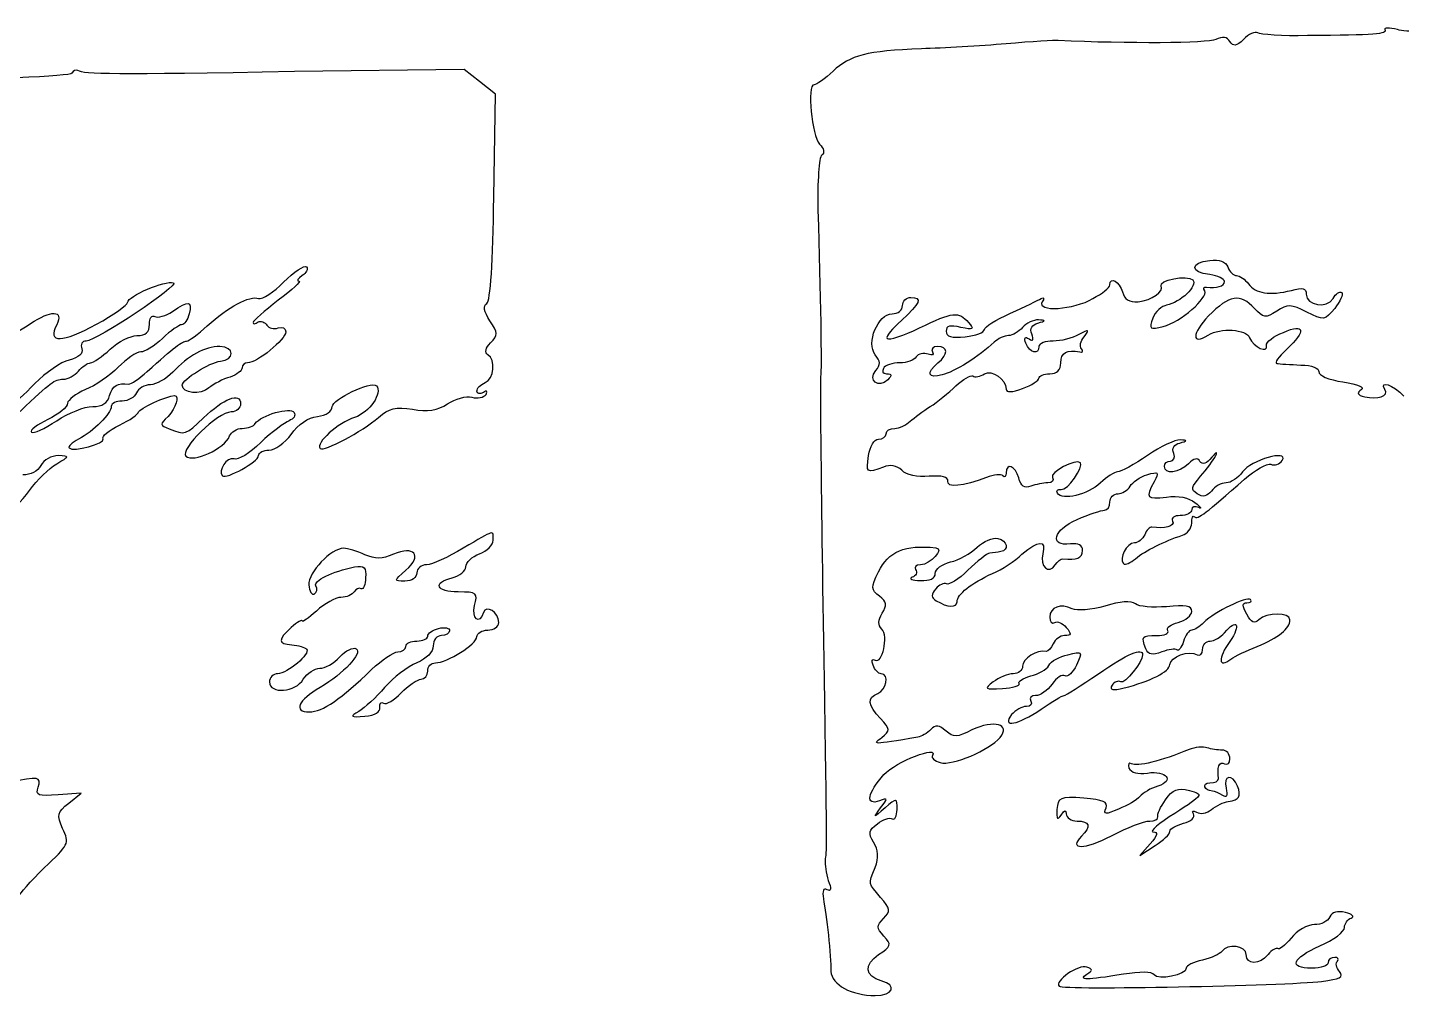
# Model space of a CAD drawing. Extents: x 0 to 69.4, y 0 to 30.3.
# Drawn here: x 16.371 to 20.742, y 7.464 to 10.546 of the extents above; entities that cross this region are included whole.
import ezdxf

# ---------------------------------------------------------------- set-up
doc = ezdxf.new("R2010")
doc.units = 0
doc.header["$MEASUREMENT"] = 0
doc.layers.get('0').update_dxf_attribs({"linetype": 'CONTINUOUS'})

msp = doc.modelspace()

# ---------------------------------------------------------------- linework, layer by layer
at = {"color": 0, "linetype": 'CONTINUOUS'}
for p, q in [((20.6892, 10.5387), (20.6892, 10.5387)), ((17.7607, 10.412), (17.2207, 10.4051)), ((17.8093, 10.3738), (17.7607, 10.412)), ((16.5125, 10.3998), (16.5125, 10.3998)), ((17.8596, 10.3339), (17.8093, 10.3738)), ((17.8544, 10.0058), (17.8596, 10.3339)), ((16.4136, 9.15175), (16.4136, 9.15175)), ((17.7572, 8.88786), (17.7572, 8.88786)), ((19.7986, 8.70389), (19.7986, 8.70389)), ((20.066, 8.24735), (20.066, 8.24735)), ((16.5419, 8.10846), (16.469, 8.10325)), ((16.5021, 8.07721), (16.5419, 8.10846)), ((19.9426, 7.947), (19.9097, 7.91054)), ((19.9097, 7.91054), (19.9583, 7.94179)), ((20.5138, 7.71442), (20.5138, 7.71442))]:
    msp.add_line(p, q, dxfattribs=at)
for points in [[(20.6892, 10.5387), (20.6978, 10.5248), (20.6596, 10.5214), (20.4426, 10.5196)], [(20.729, 10.5387), (20.7031, 10.5457), (20.6857, 10.5457), (20.6892, 10.5387)], [(20.9078, 10.5335), (20.8367, 10.5283), (20.7568, 10.5318), (20.729, 10.5387)], [(19.4844, 10.4936), (19.4028, 10.4867), (19.2831, 10.4797), (19.2153, 10.478)], [(19.6493, 10.504), (19.6407, 10.5058), (19.566, 10.5005), (19.4844, 10.4936)], [(20.151, 10.5075), (20.125, 10.4953), (19.8732, 10.4936), (19.6493, 10.504)], [(20.1961, 10.5005), (20.1875, 10.5162), (20.1736, 10.5179), (20.151, 10.5075)], [(20.2396, 10.5075), (20.2169, 10.4849), (20.2065, 10.4849), (20.1961, 10.5005)], [(20.2846, 10.5283), (20.276, 10.5335), (20.2551, 10.5248), (20.2396, 10.5075)], [(20.4426, 10.5196), (20.3644, 10.5179), (20.2915, 10.5231), (20.2846, 10.5283)], [(19.2153, 10.478), (19.04, 10.471), (18.9879, 10.4571), (18.934, 10.4068)], [(16.5315, 10.4085), (16.5246, 10.412), (16.516, 10.4085), (16.5125, 10.3998)], [(17.2207, 10.4051), (16.6392, 10.3946), (16.5507, 10.3964), (16.5315, 10.4085)], [(18.934, 10.4068), (18.9081, 10.3825), (18.8803, 10.3634), (18.8733, 10.3634)], [(16.5125, 10.3998), (16.509, 10.3912), (16.2469, 10.379), (15.9171, 10.3721)], [(18.8733, 10.3634), (18.8507, 10.3634), (18.8664, 10.2002), (18.8907, 10.1742)], [(18.8907, 10.1742), (18.9046, 10.1603), (18.9081, 10.1464), (18.8976, 10.1395)], [(18.8976, 10.1395), (18.8889, 10.1343), (18.8838, 10.0544), (18.8854, 9.96414)], [(17.8318, 9.66732), (17.844, 9.67426), (17.8526, 9.79921), (17.8544, 10.0058)], [(18.8854, 9.96414), (18.8942, 9.69857), (18.8976, 9.45378), (18.8942, 9.43468)], [(20.1319, 9.75928), (20.0694, 9.76622), (20.0694, 9.79747), (20.1319, 9.80442)], [(20.1319, 9.80442), (20.1632, 9.80789), (20.1822, 9.80094), (20.1892, 9.78358)], [(17.186, 9.73497), (17.219, 9.76796), (17.2519, 9.79053), (17.2589, 9.78358)], [(17.245, 9.75581), (17.2311, 9.74539), (17.226, 9.73844), (17.2346, 9.73844)], [(17.2589, 9.78358), (17.2642, 9.77664), (17.2589, 9.76449), (17.245, 9.75581)], [(19.8142, 9.72629), (19.8142, 9.75407), (19.8454, 9.73671), (19.8542, 9.70378)], [(19.9774, 9.72282), (19.9669, 9.74192), (20.0607, 9.75928), (20.0781, 9.74192)], [(20.1788, 9.73671), (20.1788, 9.74539), (20.1579, 9.75581), (20.1319, 9.75928)], [(20.1892, 9.78358), (20.1944, 9.76796), (20.2083, 9.75581), (20.2169, 9.75581)], [(20.2169, 9.75581), (20.2274, 9.75581), (20.2447, 9.74365), (20.2551, 9.72976)], [(16.8354, 9.73324), (16.8579, 9.72629), (16.5906, 9.54753), (16.5576, 9.54753)], [(16.6896, 9.67079), (16.6896, 9.68989), (16.8093, 9.74192), (16.8354, 9.73324)], [(17.1061, 9.68294), (17.1183, 9.67947), (17.1547, 9.70378), (17.186, 9.73497)], [(17.2346, 9.73844), (17.2433, 9.73844), (17.2138, 9.71067), (17.1686, 9.67774)], [(19.7604, 9.68294), (19.7899, 9.69857), (19.8142, 9.71761), (19.8142, 9.72629)], [(19.8542, 9.70378), (19.8611, 9.67947), (19.875, 9.67079), (19.9044, 9.67253)], [(19.9044, 9.67253), (19.9479, 9.67774), (19.9878, 9.70546), (19.9774, 9.72282)], [(19.9843, 9.5944), (20.0382, 9.60656), (20.1285, 9.68642), (20.1163, 9.70719)], [(20.0781, 9.74192), (20.0954, 9.72456), (20.0382, 9.66906), (19.9947, 9.66211)], [(20.1163, 9.70719), (20.1111, 9.71588), (20.1128, 9.72108), (20.1215, 9.71935)], [(20.1215, 9.71935), (20.1528, 9.71414), (20.1788, 9.72282), (20.1788, 9.73671)], [(20.2551, 9.72976), (20.2776, 9.69857), (20.3228, 9.69163), (20.3922, 9.70893)], [(20.3922, 9.70893), (20.4269, 9.71935), (20.4392, 9.71588), (20.4392, 9.69683)], [(20.5242, 9.68294), (20.5329, 9.69857), (20.545, 9.70719), (20.5519, 9.70204)], [(16.5906, 9.60135), (16.6444, 9.63086), (16.6896, 9.66211), (16.6896, 9.67079)], [(16.8319, 9.64128), (16.884, 9.67774), (16.8961, 9.676), (16.8857, 9.63433)], [(16.9429, 9.59614), (17.0089, 9.65517), (17.0783, 9.69336), (17.1061, 9.68294)], [(17.1686, 9.67774), (17.1253, 9.64301), (17.0888, 9.61176), (17.0888, 9.60656)], [(17.8422, 9.61176), (17.8232, 9.64128), (17.8197, 9.66038), (17.8318, 9.66732)], [(19.1215, 9.63433), (19.1407, 9.63433), (19.1546, 9.64649), (19.1546, 9.66038)], [(19.1806, 9.68642), (19.2188, 9.68642), (19.2118, 9.66906), (19.1511, 9.6135)], [(19.1546, 9.66038), (19.1546, 9.67426), (19.1667, 9.68642), (19.1806, 9.68642)], [(19.4983, 9.63607), (19.5435, 9.6569), (19.5868, 9.67774), (19.5956, 9.68294)], [(19.599, 9.67253), (19.5799, 9.63954), (19.6997, 9.64649), (19.7604, 9.68294)], [(19.5956, 9.68294), (19.6042, 9.68815), (19.606, 9.68294), (19.599, 9.67253)], [(19.9947, 9.66211), (19.9792, 9.65864), (19.9583, 9.64128), (19.9514, 9.62044)], [(20.2742, 9.65169), (20.2292, 9.70031), (20.1944, 9.6951), (20.1285, 9.62739)], [(20.4408, 9.63954), (20.3906, 9.66558), (20.3801, 9.66558), (20.3454, 9.64301)], [(20.4392, 9.69683), (20.4392, 9.66038), (20.5051, 9.64996), (20.5242, 9.68294)], [(20.5519, 9.70204), (20.5572, 9.69683), (20.5468, 9.67253), (20.5294, 9.65169)], [(16.3806, 9.60308), (16.4449, 9.64649), (16.4882, 9.64649), (16.4639, 9.59961)], [(16.759, 9.60135), (16.759, 9.62044), (16.766, 9.63086), (16.7764, 9.62565)], [(16.7764, 9.62565), (16.785, 9.62044), (16.8111, 9.62739), (16.8319, 9.64128)], [(16.8857, 9.63433), (16.8806, 9.61524), (16.8701, 9.59961), (16.8614, 9.59961)], [(19.0678, 9.50413), (19.0382, 9.54058), (19.0764, 9.63433), (19.1215, 9.63433)], [(19.2083, 9.58919), (19.316, 9.64128), (19.3333, 9.64301), (19.3646, 9.60656)], [(19.415, 9.58399), (19.415, 9.59267), (19.4514, 9.61524), (19.4983, 9.63607)], [(19.9514, 9.62044), (19.9375, 9.58572), (19.941, 9.58225), (19.9843, 9.5944)], [(20.1285, 9.62739), (20.0746, 9.57183), (20.0729, 9.5319), (20.1267, 9.56663)], [(20.3454, 9.64301), (20.3089, 9.61871), (20.3038, 9.62044), (20.2742, 9.65169)], [(20.5294, 9.65169), (20.4982, 9.6135), (20.4947, 9.61176), (20.4408, 9.63954)], [(16.3025, 9.55968), (16.3199, 9.56489), (16.3546, 9.58572), (16.3806, 9.60308)], [(16.4639, 9.59961), (16.4326, 9.54058), (16.4813, 9.54058), (16.5906, 9.60135)], [(16.719, 9.56489), (16.7486, 9.56489), (16.759, 9.57531), (16.759, 9.60135)], [(16.8614, 9.59961), (16.8544, 9.59961), (16.8267, 9.58051), (16.8007, 9.55621)], [(16.8771, 9.54753), (16.884, 9.54753), (16.9135, 9.56836), (16.9429, 9.59614)], [(17.1929, 9.57704), (17.1929, 9.55274), (17.101, 9.47808), (17.0714, 9.47808)], [(17.0888, 9.60656), (17.0888, 9.60135), (17.0957, 9.60135), (17.1044, 9.60829)], [(17.1044, 9.60829), (17.1131, 9.6135), (17.1269, 9.60829), (17.1322, 9.59788)], [(17.1322, 9.59788), (17.1392, 9.58919), (17.1547, 9.58399), (17.1686, 9.58919)], [(17.1686, 9.58919), (17.1825, 9.5944), (17.1929, 9.58919), (17.1929, 9.57704)], [(17.844, 9.54232), (17.8683, 9.56663), (17.8683, 9.57357), (17.8422, 9.61176)], [(19.1511, 9.6135), (19.1215, 9.58746), (19.1007, 9.56142), (19.106, 9.55621)], [(19.106, 9.55621), (19.1111, 9.54926), (19.1581, 9.56489), (19.2083, 9.58919)], [(19.3403, 9.59093), (19.3056, 9.59961), (19.2935, 9.59614), (19.2935, 9.57878)], [(19.2935, 9.57878), (19.2935, 9.56142), (19.3108, 9.55621), (19.3542, 9.56142)], [(19.3646, 9.60656), (19.3838, 9.58399), (19.3803, 9.58225), (19.3403, 9.59093)], [(19.3542, 9.56142), (19.3872, 9.56489), (19.415, 9.57531), (19.415, 9.58399)], [(19.5365, 9.59093), (19.5243, 9.57704), (19.5053, 9.56489), (19.4914, 9.56489)], [(19.5868, 9.61524), (19.5713, 9.61524), (19.5486, 9.60482), (19.5365, 9.59093)], [(19.566, 9.5701), (19.559, 9.58746), (19.566, 9.59961), (19.5851, 9.60482)], [(19.5851, 9.60482), (19.6111, 9.61176), (19.6111, 9.6135), (19.5868, 9.61524)], [(19.7326, 9.56142), (19.75, 9.58399), (19.7483, 9.58572), (19.7153, 9.56836)], [(20.1267, 9.56663), (20.1667, 9.59093), (20.2482, 9.58572), (20.2586, 9.55794)], [(20.3124, 9.53364), (20.3107, 9.54406), (20.335, 9.56315), (20.3663, 9.57531)], [(20.3663, 9.57531), (20.4357, 9.60482), (20.4392, 9.58051), (20.3767, 9.52149)], [(16.5576, 9.54753), (16.5454, 9.54753), (16.5385, 9.53711), (16.5438, 9.52322)], [(16.634, 9.52149), (16.66, 9.54579), (16.6982, 9.56489), (16.719, 9.56489)], [(16.8007, 9.55621), (16.7746, 9.5319), (16.7433, 9.51281), (16.7313, 9.51281)], [(16.7521, 9.45031), (16.8389, 9.52843), (16.8632, 9.54753), (16.8771, 9.54753)], [(16.9829, 9.53017), (16.936, 9.53017), (16.8806, 9.50065), (16.8336, 9.44857)], [(16.9846, 9.48329), (17.0315, 9.48676), (17.0297, 9.53017), (16.9829, 9.53017)], [(17.8353, 9.50413), (17.8249, 9.51107), (17.8283, 9.52496), (17.844, 9.54232)], [(19.2657, 9.53017), (19.2518, 9.53017), (19.2449, 9.52322), (19.25, 9.51281)], [(19.2674, 9.47808), (19.3004, 9.50586), (19.3004, 9.53017), (19.2657, 9.53017)], [(19.4463, 9.54406), (19.3993, 9.49892), (19.3178, 9.44857), (19.2813, 9.43989)], [(19.4914, 9.56489), (19.4792, 9.56489), (19.4583, 9.55447), (19.4463, 9.54406)], [(19.5469, 9.54058), (19.54, 9.55794), (19.5435, 9.56315), (19.5574, 9.55447)], [(19.5886, 9.53017), (19.5886, 9.50239), (19.559, 9.50933), (19.5469, 9.54058)], [(19.5574, 9.55447), (19.5694, 9.54579), (19.5729, 9.551), (19.566, 9.5701)], [(19.6338, 9.54753), (19.6094, 9.54753), (19.5886, 9.54058), (19.5886, 9.53017)], [(19.7153, 9.56836), (19.6944, 9.55621), (19.6581, 9.54753), (19.6338, 9.54753)], [(19.724, 9.52322), (19.7171, 9.53017), (19.7206, 9.54753), (19.7326, 9.56142)], [(20.2586, 9.55794), (20.2707, 9.52843), (20.3193, 9.50586), (20.3124, 9.53364)], [(16.5038, 9.48676), (16.4778, 9.48156), (16.4292, 9.44683), (16.3944, 9.41211)], [(16.5438, 9.52322), (16.5489, 9.5076), (16.535, 9.49544), (16.5038, 9.48676)], [(16.5715, 9.47808), (16.5801, 9.47808), (16.6079, 9.49718), (16.634, 9.52149)], [(16.7313, 9.51281), (16.7174, 9.51281), (16.6861, 9.49024), (16.66, 9.46419)], [(17.8267, 9.41558), (17.8561, 9.426), (17.8614, 9.4885), (17.8353, 9.50413)], [(19.0694, 9.45378), (19.0851, 9.47288), (19.0851, 9.48329), (19.0678, 9.50413)], [(19.1979, 9.49718), (19.1928, 9.48676), (19.1685, 9.47808), (19.1458, 9.47808)], [(19.2361, 9.50586), (19.2222, 9.51107), (19.2049, 9.5076), (19.1979, 9.49718)], [(19.25, 9.51281), (19.2553, 9.50413), (19.25, 9.50065), (19.2361, 9.50586)], [(19.6581, 9.47808), (19.6581, 9.51107), (19.6771, 9.52149), (19.7188, 9.51281)], [(19.7188, 9.51281), (19.7275, 9.51107), (19.731, 9.51628), (19.724, 9.52322)], [(20.3767, 9.52149), (20.3506, 9.49718), (20.3367, 9.47635), (20.3454, 9.47635)], [(16.4847, 9.426), (16.5003, 9.426), (16.5211, 9.43815), (16.5333, 9.45204)], [(16.5333, 9.45204), (16.5454, 9.46593), (16.5628, 9.47808), (16.5715, 9.47808)], [(16.66, 9.46419), (16.6322, 9.43642), (16.5854, 9.40517), (16.5558, 9.39301)], [(16.6931, 9.41038), (16.7, 9.41038), (16.726, 9.42774), (16.7521, 9.45031)], [(16.8336, 9.44857), (16.8128, 9.42774), (16.7799, 9.40864), (16.7625, 9.40864)], [(16.8632, 9.4069), (16.8649, 9.426), (16.9499, 9.47982), (16.9846, 9.48329)], [(17.054, 9.46246), (17.054, 9.45378), (17.0367, 9.43989), (17.0158, 9.43294)], [(17.0714, 9.47808), (17.0628, 9.47808), (17.054, 9.47114), (17.054, 9.46246)], [(19.1076, 9.42426), (19.0782, 9.39475), (19.0435, 9.42253), (19.0694, 9.45378)], [(19.0938, 9.46072), (19.0886, 9.45204), (19.0921, 9.44336), (19.1042, 9.44336)], [(19.1458, 9.47808), (19.1233, 9.47808), (19.099, 9.47114), (19.0938, 9.46072)], [(19.1042, 9.44336), (19.1215, 9.44336), (19.1215, 9.43815), (19.1076, 9.42426)], [(19.2813, 9.43989), (19.2361, 9.42774), (19.2292, 9.44683), (19.2674, 9.47808)], [(19.3785, 9.43642), (19.3854, 9.43121), (19.4011, 9.43468), (19.415, 9.44336)], [(19.415, 9.44336), (19.4393, 9.45725), (19.4844, 9.426), (19.4844, 9.39475)], [(19.5886, 9.42947), (19.5886, 9.43642), (19.6042, 9.44336), (19.6233, 9.44336)], [(19.6233, 9.44336), (19.6458, 9.44336), (19.6581, 9.45551), (19.6581, 9.47808)], [(20.3454, 9.47635), (20.354, 9.47461), (20.3888, 9.47288), (20.4218, 9.47114)], [(20.4218, 9.47114), (20.4565, 9.47114), (20.4808, 9.46072), (20.479, 9.45031)], [(20.479, 9.45031), (20.4774, 9.43815), (20.5103, 9.42426), (20.5554, 9.41732)], [(16.3944, 9.41211), (16.3615, 9.37739), (16.3285, 9.34788), (16.3215, 9.34614)], [(16.3476, 9.32357), (16.4465, 9.41732), (16.4569, 9.426), (16.4847, 9.426)], [(16.6322, 9.37392), (16.641, 9.40517), (16.6583, 9.41558), (16.6931, 9.41038)], [(16.7625, 9.40864), (16.7433, 9.40864), (16.7243, 9.39649), (16.7174, 9.3826)], [(16.9482, 9.39822), (16.9222, 9.37565), (16.8632, 9.38086), (16.8632, 9.4069)], [(17.0158, 9.43294), (16.9933, 9.42774), (16.9638, 9.41038), (16.9482, 9.39822)], [(17.3406, 9.33919), (17.3406, 9.36176), (17.4638, 9.42079), (17.4811, 9.40517)], [(17.4811, 9.40517), (17.5019, 9.3826), (17.4586, 9.3201), (17.4117, 9.30447)], [(17.8006, 9.38781), (17.8006, 9.39822), (17.8128, 9.40864), (17.8267, 9.41558)], [(18.8942, 9.43468), (18.8924, 9.41558), (18.8942, 9.12224), (18.9063, 8.40181)], [(19.2431, 9.33919), (19.2639, 9.35308), (19.3021, 9.3826), (19.3247, 9.40517)], [(19.3247, 9.40517), (19.3472, 9.426), (19.3715, 9.43989), (19.3785, 9.43642)], [(19.5365, 9.39649), (19.566, 9.4069), (19.5886, 9.42253), (19.5886, 9.42947)], [(20.5554, 9.41732), (20.604, 9.41038), (20.6267, 9.39996), (20.6144, 9.39301)], [(20.6892, 9.39301), (20.67, 9.42426), (20.7151, 9.40864), (20.7499, 9.37218)], [(16.5558, 9.39301), (16.5246, 9.37913), (16.4986, 9.36003), (16.4986, 9.34961)], [(16.5785, 9.33919), (16.6079, 9.33919), (16.6271, 9.34961), (16.6322, 9.37392)], [(16.6722, 9.35656), (16.6531, 9.35656), (16.6375, 9.34961), (16.6375, 9.33919)], [(16.7174, 9.3826), (16.7121, 9.36871), (16.6913, 9.35656), (16.6722, 9.35656)], [(16.7243, 9.32183), (16.7243, 9.33225), (16.8146, 9.37392), (16.8389, 9.37392)], [(16.8389, 9.37392), (16.8563, 9.37392), (16.8424, 9.33399), (16.8181, 9.30794)], [(16.9308, 9.30274), (16.995, 9.36524), (17.0489, 9.38607), (17.0489, 9.34788)], [(17.7068, 9.34788), (17.7311, 9.3635), (17.7676, 9.37392), (17.785, 9.36871)], [(17.785, 9.36871), (17.8024, 9.3635), (17.8232, 9.36871), (17.8301, 9.37739)], [(17.8214, 9.38433), (17.8093, 9.37739), (17.8006, 9.37913), (17.8006, 9.38781)], [(17.8301, 9.37739), (17.8353, 9.38954), (17.8318, 9.39128), (17.8214, 9.38433)], [(19.4844, 9.39475), (19.4844, 9.3826), (19.5035, 9.38433), (19.5365, 9.39649)], [(20.6144, 9.39301), (20.5989, 9.3826), (20.6006, 9.37565), (20.6249, 9.37044)], [(20.6249, 9.37044), (20.6649, 9.36003), (20.7031, 9.37218), (20.6892, 9.39301)], [(16.4986, 9.34961), (16.4986, 9.33746), (16.4708, 9.31489), (16.4361, 9.29753)], [(16.4639, 9.29406), (16.5021, 9.31836), (16.5524, 9.33919), (16.5785, 9.33919)], [(16.6375, 9.33919), (16.6375, 9.31663), (16.5819, 9.26107), (16.5333, 9.23503)], [(16.6635, 9.28017), (16.6965, 9.29579), (16.7243, 9.31489), (16.7243, 9.32183)], [(17.0193, 9.32183), (16.976, 9.32183), (16.8544, 9.2021), (16.8753, 9.18126)], [(17.0489, 9.34788), (17.0489, 9.33399), (17.035, 9.32183), (17.0193, 9.32183)], [(17.0957, 9.28538), (17.1131, 9.31142), (17.2086, 9.33919), (17.219, 9.3201)], [(17.219, 9.3201), (17.226, 9.31142), (17.2172, 9.29926), (17.2033, 9.29406)], [(17.2936, 9.30794), (17.3214, 9.31142), (17.3406, 9.32357), (17.3406, 9.33919)], [(17.4881, 9.30447), (17.5211, 9.33399), (17.5436, 9.33919), (17.5957, 9.33051)], [(17.5957, 9.33051), (17.6443, 9.32183), (17.6756, 9.32704), (17.7068, 9.34788)], [(19.1789, 9.29232), (19.1928, 9.30274), (19.2206, 9.32531), (19.2431, 9.33919)], [(16.4361, 9.29753), (16.4014, 9.2819), (16.3771, 9.26281), (16.384, 9.2576)], [(16.384, 9.2576), (16.3893, 9.25239), (16.4257, 9.26801), (16.4639, 9.29406)], [(16.6114, 9.23676), (16.6063, 9.24371), (16.6288, 9.26281), (16.6635, 9.28017)], [(16.8181, 9.30794), (16.7919, 9.2819), (16.7919, 9.28017), (16.8215, 9.26801)], [(16.8215, 9.26801), (16.8718, 9.24718), (16.8753, 9.24892), (16.9308, 9.30274)], [(17.0142, 9.24544), (17.0193, 9.2576), (17.0367, 9.26975), (17.054, 9.26975)], [(17.054, 9.26975), (17.0732, 9.26975), (17.0906, 9.27669), (17.0957, 9.28538)], [(17.2033, 9.29406), (17.1894, 9.28885), (17.1478, 9.2576), (17.1131, 9.22467)], [(17.2103, 9.25065), (17.2311, 9.2819), (17.2642, 9.30447), (17.2936, 9.30794)], [(17.4117, 9.30447), (17.3579, 9.28711), (17.2867, 9.22293), (17.3024, 9.20557)], [(17.3024, 9.20557), (17.3144, 9.19515), (17.436, 9.25933), (17.4881, 9.30447)], [(19.1025, 9.25239), (19.1025, 9.26281), (19.1146, 9.26975), (19.1303, 9.26975)], [(19.1303, 9.26975), (19.1442, 9.26975), (19.1667, 9.28017), (19.1789, 9.29232)], [(16.5333, 9.23503), (16.5125, 9.22467), (16.4986, 9.21078), (16.5038, 9.20731)], [(16.5038, 9.20731), (16.516, 9.19342), (16.6201, 9.22119), (16.6114, 9.23676)], [(16.8753, 9.18126), (16.8979, 9.15869), (16.9985, 9.20557), (17.0142, 9.24544)], [(17.1131, 9.22467), (17.0783, 9.18994), (17.0401, 9.16738), (17.0281, 9.17258)], [(17.1392, 9.20036), (17.1582, 9.20036), (17.1894, 9.22293), (17.2103, 9.25065)], [(19.0469, 9.183), (19.0504, 9.21251), (19.0643, 9.23503), (19.0782, 9.23503)], [(19.0782, 9.23503), (19.0921, 9.23503), (19.1025, 9.24371), (19.1025, 9.25239)], [(20.0382, 9.23329), (20.0225, 9.23329), (19.9757, 9.21251), (19.934, 9.183)], [(20.0174, 9.18994), (20.0104, 9.20557), (20.019, 9.21946), (20.0364, 9.22293)], [(20.0364, 9.22293), (20.0607, 9.22988), (20.0625, 9.23156), (20.0382, 9.23329)], [(16.469, 9.183), (16.4483, 9.183), (16.4222, 9.16911), (16.4136, 9.15175)], [(16.4639, 9.15696), (16.5056, 9.18126), (16.5056, 9.18126), (16.469, 9.183)], [(17.0281, 9.17258), (17.0054, 9.17953), (16.976, 9.13439), (16.9915, 9.11876)], [(16.9915, 9.11876), (17.0038, 9.10661), (17.1061, 9.1639), (17.1061, 9.183)], [(17.1061, 9.183), (17.1061, 9.19342), (17.1218, 9.20036), (17.1392, 9.20036)], [(19.0938, 9.14654), (19.04, 9.12571), (19.0382, 9.12744), (19.0469, 9.183)], [(19.934, 9.183), (19.8924, 9.15522), (19.8489, 9.13092), (19.8385, 9.13092)], [(20.0069, 9.16564), (20.0174, 9.16564), (20.0225, 9.17606), (20.0174, 9.18994)], [(20.1024, 9.11703), (20.1232, 9.1396), (20.144, 9.16911), (20.151, 9.183)], [(20.151, 9.183), (20.1579, 9.19689), (20.1528, 9.19515), (20.1389, 9.17779)], [(20.3628, 9.16738), (20.3853, 9.20383), (20.2621, 9.16911), (20.2361, 9.13092)], [(16.4136, 9.15175), (16.4032, 9.13265), (16.3806, 9.1205), (16.3563, 9.12224)], [(16.3771, 9.07189), (16.4014, 9.10488), (16.4396, 9.14307), (16.4639, 9.15696)], [(19.1528, 9.13613), (19.1372, 9.15175), (19.1146, 9.15522), (19.0938, 9.14654)], [(19.2396, 9.11703), (19.2014, 9.11356), (19.1667, 9.1205), (19.1528, 9.13613)], [(19.5243, 9.11182), (19.5139, 9.15001), (19.4844, 9.16217), (19.4844, 9.12744)], [(19.7206, 9.16043), (19.7067, 9.17432), (19.6215, 9.12918), (19.6319, 9.11356)], [(19.6597, 9.07536), (19.6789, 9.07015), (19.7326, 9.14828), (19.7206, 9.16043)], [(19.9878, 9.14828), (19.9878, 9.15869), (19.9965, 9.16564), (20.0069, 9.16564)], [(20.0642, 9.15696), (20.0347, 9.12744), (19.9878, 9.12224), (19.9878, 9.14828)], [(20.1007, 9.1639), (20.0938, 9.17779), (20.0815, 9.17432), (20.0642, 9.15696)], [(20.1389, 9.17779), (20.1215, 9.15696), (20.1093, 9.15349), (20.1007, 9.1639)], [(20.2429, 9.10835), (20.276, 9.13786), (20.3142, 9.15869), (20.3263, 9.15522)], [(20.3263, 9.15522), (20.3385, 9.15001), (20.354, 9.15522), (20.3628, 9.16738)], [(19.2986, 9.1014), (19.3004, 9.11529), (19.2813, 9.1205), (19.2396, 9.11703)], [(19.4219, 9.11356), (19.3472, 9.08404), (19.2935, 9.08057), (19.2986, 9.1014)], [(19.474, 9.11876), (19.4688, 9.12397), (19.4444, 9.12224), (19.4219, 9.11356)], [(19.4844, 9.12744), (19.4844, 9.11703), (19.4792, 9.11182), (19.474, 9.11876)], [(19.5625, 9.08578), (19.5435, 9.0771), (19.5313, 9.08578), (19.5243, 9.11182)], [(19.6164, 9.09619), (19.6025, 9.09619), (19.5782, 9.09099), (19.5625, 9.08578)], [(19.6319, 9.11356), (19.6372, 9.10488), (19.6319, 9.09619), (19.6164, 9.09619)], [(19.7847, 9.09619), (19.7431, 9.058), (19.6632, 9.0389), (19.6476, 9.06321)], [(19.8385, 9.13092), (19.8299, 9.13092), (19.8038, 9.11529), (19.7847, 9.09619)], [(19.8785, 9.08578), (19.8854, 9.09793), (19.9114, 9.11529), (19.9322, 9.12224)], [(19.9549, 9.09967), (19.9271, 9.04758), (19.9306, 9.04411), (19.9947, 9.05106)], [(19.9322, 9.12224), (19.9688, 9.13265), (19.9722, 9.13092), (19.9549, 9.09967)], [(20.0919, 9.06147), (20.0711, 9.07536), (20.0729, 9.08231), (20.1024, 9.11703)], [(20.0833, 8.98856), (20.0938, 8.97814), (20.1197, 8.99897), (20.2429, 9.10835)], [(20.184, 9.09619), (20.1683, 9.09619), (20.1475, 9.08404), (20.1371, 9.07015)], [(20.2361, 9.13092), (20.2222, 9.11182), (20.1996, 9.09619), (20.184, 9.09619)], [(16.299, 8.99897), (16.3181, 9.00418), (16.3528, 9.03717), (16.3771, 9.07189)], [(19.6476, 9.06321), (19.6424, 9.07189), (19.6476, 9.0771), (19.6597, 9.07536)], [(19.8142, 9.03543), (19.8142, 9.04932), (19.8264, 9.06147), (19.8403, 9.06147)], [(19.8403, 9.06147), (19.8524, 9.06147), (19.8715, 9.07189), (19.8785, 9.08578)], [(19.9947, 9.05106), (20.0313, 9.05626), (20.066, 9.04932), (20.085, 9.03369)], [(20.1371, 9.07015), (20.125, 9.05279), (20.1093, 9.04932), (20.0919, 9.06147)], [(19.7101, 8.97988), (19.7483, 8.9955), (19.7882, 9.00939), (19.7968, 9.00939)], [(19.7968, 9.00939), (19.8072, 9.00939), (19.8142, 9.02154), (19.8142, 9.03543)], [(20.0746, 9.01113), (20.0746, 9.00071), (20.059, 8.99203), (20.0382, 8.99203)], [(20.0972, 9.01807), (20.085, 9.02328), (20.0746, 9.01981), (20.0746, 9.01113)], [(20.085, 9.03369), (20.1042, 9.01807), (20.1076, 9.01113), (20.0972, 9.01807)], [(19.6893, 8.90175), (19.6199, 8.89307), (19.6338, 8.94689), (19.7101, 8.97988)], [(20.0139, 8.97467), (20.0225, 8.95904), (19.9878, 8.94863), (19.9479, 8.95557)], [(20.0382, 8.99203), (20.019, 8.99203), (20.0086, 8.98508), (20.0139, 8.97467)], [(20.0451, 8.92953), (20.0607, 8.93474), (20.0746, 8.9521), (20.0746, 8.96772)], [(20.0746, 8.96772), (20.0746, 8.98508), (20.0781, 8.99376), (20.0833, 8.98856)], [(17.8526, 8.9139), (17.8526, 8.94689), (17.8596, 8.94863), (17.7572, 8.88786)], [(19.3924, 8.89133), (19.4115, 8.91043), (19.4428, 8.92258), (19.4583, 8.91911)], [(19.4583, 8.91911), (19.4879, 8.9139), (19.4949, 8.88092), (19.4671, 8.87744)], [(19.9253, 8.93126), (19.9183, 8.91738), (19.9044, 8.90522), (19.8924, 8.90522)], [(19.8958, 8.85488), (19.9271, 8.88092), (19.9878, 8.91043), (20.0451, 8.92953)], [(19.9479, 8.95557), (19.941, 8.95731), (19.9306, 8.94515), (19.9253, 8.93126)], [(17.3769, 8.88786), (17.3371, 8.88786), (17.2642, 8.81147), (17.2658, 8.77154)], [(17.4447, 8.86703), (17.4204, 8.87918), (17.3892, 8.88786), (17.3769, 8.88786)], [(17.5749, 8.81842), (17.6288, 8.86529), (17.601, 8.89828), (17.535, 8.86876)], [(17.7572, 8.88786), (17.7103, 8.86008), (17.6565, 8.83578), (17.6408, 8.83578)], [(17.8093, 8.8705), (17.8336, 8.87918), (17.8526, 8.89828), (17.8526, 8.9139)], [(19.0782, 8.81321), (19.1094, 8.87744), (19.1632, 8.90001), (19.2604, 8.8896)], [(19.2604, 8.8896), (19.29, 8.88613), (19.2431, 8.83578), (19.2118, 8.83578)], [(19.3074, 8.84446), (19.3333, 8.84967), (19.3715, 8.87224), (19.3924, 8.89133)], [(19.4671, 8.87744), (19.4583, 8.87571), (19.4428, 8.87397), (19.4324, 8.87224)], [(19.5347, 8.86876), (19.5868, 8.9139), (19.6129, 8.91564), (19.6007, 8.8705)], [(19.665, 8.85488), (19.7083, 8.84967), (19.7275, 8.85661), (19.7275, 8.88092)], [(19.7275, 8.88092), (19.7275, 8.89828), (19.7153, 8.90522), (19.6893, 8.90175)], [(19.8924, 8.90522), (19.8681, 8.90522), (19.8419, 8.85488), (19.8576, 8.83925)], [(17.4117, 8.82883), (17.4429, 8.83404), (17.4499, 8.8271), (17.4464, 8.79411)], [(17.535, 8.86876), (17.4985, 8.85314), (17.4776, 8.85314), (17.4447, 8.86703)], [(17.6408, 8.83578), (17.6235, 8.83578), (17.6096, 8.82363), (17.6096, 8.80974)], [(17.7658, 8.82883), (17.7658, 8.84272), (17.785, 8.86182), (17.8093, 8.8705)], [(19.2118, 8.83578), (19.1979, 8.83578), (19.191, 8.82883), (19.1963, 8.82015)], [(19.2588, 8.808), (19.2588, 8.82189), (19.2796, 8.83751), (19.3074, 8.84446)], [(19.4324, 8.87224), (19.4236, 8.87224), (19.3924, 8.84619), (19.3629, 8.81842)], [(19.441, 8.808), (19.4706, 8.82015), (19.5122, 8.84793), (19.5347, 8.86876)], [(19.6007, 8.8705), (19.5903, 8.83057), (19.6199, 8.80279), (19.6407, 8.83578)], [(19.6407, 8.83578), (19.6476, 8.84619), (19.6581, 8.85488), (19.665, 8.85488)], [(19.8576, 8.83925), (19.8628, 8.83404), (19.8801, 8.84099), (19.8958, 8.85488)], [(17.2885, 8.76807), (17.2781, 8.78369), (17.3422, 8.81494), (17.4117, 8.82883)], [(17.4464, 8.79411), (17.4464, 8.77154), (17.4394, 8.75597), (17.4325, 8.75939)], [(17.5714, 8.78369), (17.535, 8.78369), (17.535, 8.78369), (17.5749, 8.81842)], [(17.6096, 8.80974), (17.6096, 8.79411), (17.594, 8.78369), (17.5714, 8.78369)], [(17.7415, 8.74903), (17.6704, 8.74903), (17.6582, 8.77849), (17.7225, 8.79411)], [(17.7225, 8.79411), (17.7468, 8.79932), (17.7658, 8.81668), (17.7658, 8.82883)], [(19.0817, 8.73514), (19.0539, 8.75597), (19.0539, 8.76286), (19.0782, 8.81321)], [(19.1858, 8.79585), (19.1736, 8.79064), (19.184, 8.78543), (19.2118, 8.78543)], [(19.1963, 8.82015), (19.2032, 8.81147), (19.1963, 8.79932), (19.1858, 8.79585)], [(19.2118, 8.78543), (19.2414, 8.78369), (19.2588, 8.79238), (19.2588, 8.808)], [(19.3629, 8.81842), (19.3333, 8.7889), (19.3021, 8.76981), (19.2951, 8.77501)], [(19.3282, 8.71778), (19.3282, 8.74208), (19.3733, 8.77675), (19.441, 8.808)], [(17.2658, 8.77154), (17.2676, 8.75076), (17.2763, 8.73861), (17.2832, 8.74208)], [(17.2832, 8.74208), (17.2919, 8.74729), (17.2936, 8.75939), (17.2885, 8.76807)], [(17.41, 8.74903), (17.4047, 8.74035), (17.3857, 8.73167), (17.3683, 8.73167)], [(17.4325, 8.75939), (17.4256, 8.76286), (17.4169, 8.75939), (17.41, 8.74903)], [(17.7936, 8.70562), (17.804, 8.74556), (17.8006, 8.74903), (17.7415, 8.74903)], [(19.2604, 8.75939), (19.2449, 8.74035), (19.2449, 8.73167), (19.2622, 8.72125)], [(19.2951, 8.77501), (19.2865, 8.77849), (19.2708, 8.77154), (19.2604, 8.75939)], [(17.3683, 8.73167), (17.351, 8.73167), (17.3163, 8.71257), (17.2901, 8.68826)], [(17.8214, 8.68306), (17.8093, 8.64312), (17.7832, 8.66396), (17.7936, 8.70562)], [(17.87, 8.65181), (17.87, 8.68479), (17.8301, 8.7091), (17.8214, 8.68306)], [(19.0903, 8.68132), (19.106, 8.70736), (19.1042, 8.71778), (19.0817, 8.73514)], [(19.2622, 8.72125), (19.2969, 8.69868), (19.3282, 8.69868), (19.3282, 8.71778)], [(19.6944, 8.69521), (19.6581, 8.71431), (19.6233, 8.70042), (19.6233, 8.66917)], [(19.7986, 8.70389), (19.7553, 8.69174), (19.7101, 8.68826), (19.6944, 8.69521)], [(19.8958, 8.71083), (19.8819, 8.72125), (19.8472, 8.71951), (19.7986, 8.70389)], [(19.9947, 8.70215), (19.9514, 8.69868), (19.9063, 8.70215), (19.8958, 8.71083)], [(20.0746, 8.68653), (20.0746, 8.70562), (20.0556, 8.7091), (19.9947, 8.70215)], [(20.2621, 8.72472), (20.2499, 8.73514), (20.1475, 8.68653), (20.1128, 8.65181)], [(20.2499, 8.67785), (20.2343, 8.70562), (20.2343, 8.71431), (20.2499, 8.71431)], [(20.2499, 8.71431), (20.2621, 8.71431), (20.2672, 8.71951), (20.2621, 8.72472)], [(17.245, 8.65701), (17.245, 8.66222), (17.2294, 8.65354), (17.2103, 8.63618)], [(17.2901, 8.68826), (17.2658, 8.66569), (17.245, 8.65181), (17.245, 8.65701)], [(19.0886, 8.63097), (19.0764, 8.64312), (19.0764, 8.65875), (19.0903, 8.68132)], [(19.6233, 8.66917), (19.6233, 8.65354), (19.6303, 8.6466), (19.6389, 8.65181)], [(19.6389, 8.65181), (19.6476, 8.65701), (19.6632, 8.65007), (19.6754, 8.63618)], [(20.0313, 8.65181), (20.0556, 8.65875), (20.0746, 8.67437), (20.0746, 8.68653)], [(20.1788, 8.61882), (20.2188, 8.66743), (20.2326, 8.64486), (20.1961, 8.59104)], [(20.2881, 8.66049), (20.2742, 8.6466), (20.2638, 8.65181), (20.2499, 8.67785)], [(20.2829, 8.57542), (20.3506, 8.60319), (20.3871, 8.63271), (20.3871, 8.66049)], [(20.3871, 8.66049), (20.3871, 8.68479), (20.3124, 8.68479), (20.2881, 8.66049)], [(17.2103, 8.63618), (17.1669, 8.59625), (17.1669, 8.5841), (17.2121, 8.58062)], [(17.6443, 8.6084), (17.6443, 8.61708), (17.66, 8.6275), (17.679, 8.63271)], [(17.679, 8.63271), (17.6982, 8.63792), (17.7138, 8.63444), (17.7138, 8.62576)], [(17.7138, 8.62576), (17.7138, 8.61708), (17.7017, 8.61014), (17.6878, 8.61014)], [(17.8006, 8.60667), (17.8006, 8.61708), (17.8163, 8.6275), (17.8353, 8.6275)], [(17.8353, 8.6275), (17.8544, 8.6275), (17.87, 8.63792), (17.87, 8.65181)], [(19.0678, 8.53201), (19.0903, 8.51812), (19.1111, 8.6084), (19.0886, 8.63097)], [(19.6754, 8.63618), (19.6928, 8.61535), (19.6928, 8.61014), (19.6701, 8.61014)], [(19.9635, 8.61014), (19.9878, 8.61014), (20.0035, 8.61708), (19.9982, 8.62576)], [(19.9982, 8.62576), (19.9931, 8.63444), (20.0069, 8.6466), (20.0313, 8.65181)], [(20.0746, 8.6275), (20.066, 8.6275), (20.0538, 8.61187), (20.0486, 8.59104)], [(20.1128, 8.65181), (20.1007, 8.63792), (20.0833, 8.6275), (20.0746, 8.6275)], [(20.1336, 8.59278), (20.1458, 8.59278), (20.1667, 8.60493), (20.1788, 8.61882)], [(17.2121, 8.58062), (17.2329, 8.57889), (17.2538, 8.57368), (17.2589, 8.56674)], [(17.4169, 8.56847), (17.4378, 8.55458), (17.3769, 8.48861), (17.3024, 8.44521)], [(17.3649, 8.54243), (17.3839, 8.56326), (17.4065, 8.57368), (17.4169, 8.56847)], [(17.5489, 8.55806), (17.5628, 8.55806), (17.5749, 8.56674), (17.5749, 8.57542)], [(17.5749, 8.57542), (17.5749, 8.58583), (17.5906, 8.59278), (17.6096, 8.59278)], [(17.6096, 8.59278), (17.6288, 8.59278), (17.6443, 8.59972), (17.6443, 8.6084)], [(17.6617, 8.57715), (17.6617, 8.55806), (17.6408, 8.53722), (17.6096, 8.52333)], [(17.6878, 8.61014), (17.6739, 8.61014), (17.6617, 8.59625), (17.6617, 8.57715)], [(17.6686, 8.52333), (17.7068, 8.52333), (17.8006, 8.58236), (17.8006, 8.60667)], [(19.6338, 8.5841), (19.6285, 8.57021), (19.6181, 8.55979), (19.6111, 8.55979)], [(19.6701, 8.61014), (19.6563, 8.61014), (19.6407, 8.59799), (19.6338, 8.5841)], [(19.7778, 8.48861), (19.8715, 8.55285), (19.9183, 8.57194), (19.9183, 8.54937)], [(19.9288, 8.56847), (19.9132, 8.6084), (19.9149, 8.61014), (19.9635, 8.61014)], [(19.9792, 8.55806), (19.9496, 8.5459), (19.9357, 8.54937), (19.9288, 8.56847)], [(20.0278, 8.565), (20.0225, 8.56847), (20.0017, 8.56674), (19.9792, 8.55806)], [(20.0486, 8.59104), (20.0417, 8.57194), (20.0329, 8.55979), (20.0278, 8.565)], [(20.1093, 8.565), (20.1093, 8.58062), (20.1197, 8.59278), (20.1336, 8.59278)], [(20.1961, 8.59104), (20.1563, 8.53722), (20.1597, 8.50424), (20.1996, 8.53549)], [(20.1996, 8.53549), (20.2118, 8.54417), (20.2499, 8.56326), (20.2829, 8.57542)], [(17.2589, 8.56674), (17.2728, 8.55285), (17.1982, 8.48861), (17.1669, 8.48861)], [(17.3006, 8.50597), (17.3163, 8.50597), (17.3457, 8.5216), (17.3649, 8.54243)], [(17.4656, 8.5025), (17.4985, 8.53201), (17.535, 8.55806), (17.5489, 8.55806)], [(19.0608, 8.51639), (19.0556, 8.53028), (19.0574, 8.53722), (19.0678, 8.53201)], [(19.6111, 8.55979), (19.5833, 8.56674), (19.5365, 8.53549), (19.5365, 8.51292)], [(19.6199, 8.51465), (19.6268, 8.52854), (19.6546, 8.54417), (19.6806, 8.54937)], [(19.6806, 8.54937), (19.7275, 8.56153), (19.7275, 8.55979), (19.7083, 8.51639)], [(19.9183, 8.54937), (19.9183, 8.52507), (19.8611, 8.45562), (19.8489, 8.46257)], [(20.0051, 8.51812), (20.0051, 8.54243), (20.0676, 8.565), (20.0919, 8.54937)], [(20.0919, 8.54937), (20.1007, 8.54417), (20.1093, 8.55111), (20.1093, 8.565)], [(17.1669, 8.48861), (17.1531, 8.48861), (17.1408, 8.47646), (17.1408, 8.46257)], [(17.2485, 8.47125), (17.2607, 8.49035), (17.285, 8.50597), (17.3006, 8.50597)], [(17.2676, 8.36708), (17.3093, 8.36708), (17.37, 8.40875), (17.4656, 8.5025)], [(17.6096, 8.52333), (17.5801, 8.51118), (17.535, 8.47646), (17.5072, 8.44521)], [(17.6235, 8.47125), (17.6339, 8.47125), (17.6443, 8.4834), (17.6443, 8.49729)], [(17.6443, 8.49729), (17.6443, 8.51118), (17.6547, 8.52333), (17.6686, 8.52333)], [(19.0868, 8.48861), (19.0782, 8.48861), (19.066, 8.50076), (19.0608, 8.51639)], [(19.0764, 8.42611), (19.1042, 8.43653), (19.1129, 8.48861), (19.0868, 8.48861)], [(19.5069, 8.48861), (19.4896, 8.48861), (19.4618, 8.47646), (19.4428, 8.46257)], [(19.5365, 8.51292), (19.5365, 8.49903), (19.5226, 8.48861), (19.5069, 8.48861)], [(19.5261, 8.45736), (19.5208, 8.46431), (19.5382, 8.47472), (19.5625, 8.48167)], [(19.5625, 8.48167), (19.5868, 8.48687), (19.6129, 8.5025), (19.6199, 8.51465)], [(19.6719, 8.48167), (19.6632, 8.48861), (19.6442, 8.47646), (19.6303, 8.45562)], [(19.6685, 8.41917), (19.6719, 8.41917), (19.7222, 8.45042), (19.7778, 8.48861)], [(19.7083, 8.51639), (19.6963, 8.49208), (19.6806, 8.47646), (19.6719, 8.48167)], [(19.8593, 8.44347), (19.9426, 8.46431), (20.0051, 8.49556), (20.0051, 8.51812)], [(17.1408, 8.46257), (17.1408, 8.42264), (17.2242, 8.42958), (17.2485, 8.47125)], [(17.3024, 8.44521), (17.2311, 8.40354), (17.2156, 8.36708), (17.2676, 8.36708)], [(17.5072, 8.44521), (17.4811, 8.41396), (17.4429, 8.37924), (17.4256, 8.36882)], [(17.5593, 8.42785), (17.5818, 8.45042), (17.6114, 8.47125), (17.6235, 8.47125)], [(19.4428, 8.46257), (19.4132, 8.44), (19.415, 8.43826), (19.4722, 8.44174)], [(19.4722, 8.44174), (19.5053, 8.44347), (19.5296, 8.45042), (19.5261, 8.45736)], [(19.6303, 8.45562), (19.6164, 8.43479), (19.5921, 8.41917), (19.5782, 8.41917)], [(19.8211, 8.45215), (19.8125, 8.43653), (19.8229, 8.43479), (19.8593, 8.44347)], [(19.8489, 8.46257), (19.8403, 8.46778), (19.8281, 8.46257), (19.8211, 8.45215)], [(17.4915, 8.38097), (17.4899, 8.39486), (17.495, 8.40007), (17.5038, 8.39486)], [(17.5038, 8.39486), (17.5124, 8.38965), (17.5385, 8.40354), (17.5593, 8.42785)], [(18.9063, 8.40181), (18.9132, 7.91749), (18.9132, 7.92443), (18.9081, 7.89492)], [(19.0851, 8.34625), (19.0435, 8.38965), (19.0417, 8.41222), (19.0764, 8.42611)], [(19.5625, 8.40181), (19.5678, 8.39312), (19.5625, 8.38444), (19.5486, 8.38444)], [(19.5782, 8.41917), (19.5643, 8.41917), (19.5574, 8.41222), (19.5625, 8.40181)], [(19.5956, 8.37576), (19.6303, 8.40007), (19.6632, 8.41917), (19.6685, 8.41917)], [(17.4256, 8.36882), (17.3961, 8.35146), (17.3978, 8.34972), (17.4447, 8.35319)], [(17.4447, 8.35319), (17.4776, 8.35667), (17.495, 8.36708), (17.4915, 8.38097)], [(19.5018, 8.3584), (19.4671, 8.315), (19.5226, 8.32542), (19.5956, 8.37576)], [(19.5486, 8.38444), (19.5347, 8.38444), (19.5139, 8.37229), (19.5018, 8.3584)], [(19.0886, 8.28549), (19.1164, 8.30806), (19.1164, 8.31153), (19.0851, 8.34625)], [(19.2449, 8.31153), (19.2326, 8.29937), (19.2153, 8.28896), (19.2032, 8.28722)], [(19.2935, 8.30632), (19.2708, 8.32542), (19.2604, 8.32715), (19.2449, 8.31153)], [(19.375, 8.30979), (19.3282, 8.28549), (19.316, 8.28549), (19.2935, 8.30632)], [(19.4653, 8.28549), (19.5, 8.32889), (19.4463, 8.34278), (19.375, 8.30979)], [(19.2032, 8.28722), (19.0574, 8.26124), (19.0574, 8.26297), (19.0886, 8.28549)], [(19.0956, 8.16749), (19.1338, 8.20915), (19.2726, 8.26297), (19.25, 8.22825)], [(19.2743, 8.20568), (19.3143, 8.19526), (19.4306, 8.24561), (19.4653, 8.28549)], [(19.25, 8.22825), (19.2449, 8.22131), (19.2569, 8.21089), (19.2743, 8.20568)], [(20.066, 8.24735), (19.9792, 8.21089), (19.8993, 8.19179), (19.8836, 8.20221)], [(20.1232, 8.25256), (20.1111, 8.25776), (20.085, 8.25429), (20.066, 8.24735)], [(20.1718, 8.24561), (20.1579, 8.24561), (20.1371, 8.24908), (20.1232, 8.25256)], [(20.1961, 8.21783), (20.1961, 8.23346), (20.1857, 8.24561), (20.1718, 8.24561)], [(20.1788, 8.20221), (20.1892, 8.197), (20.1961, 8.20394), (20.1961, 8.21783)], [(19.8836, 8.20221), (19.875, 8.20742), (19.8715, 8.20221), (19.875, 8.18832)], [(19.875, 8.18832), (19.8819, 8.17443), (19.9028, 8.16749), (19.934, 8.17269)], [(19.934, 8.17269), (19.9947, 8.18138), (20.0208, 8.14839), (19.9669, 8.13103)], [(20.1597, 8.15533), (20.1544, 8.18832), (20.1632, 8.21263), (20.1788, 8.20221)], [(16.4049, 8.12756), (16.4153, 8.16054), (16.4083, 8.16228), (16.3111, 8.14318)], [(19.0817, 8.08415), (19.0347, 8.06679), (19.0435, 8.11019), (19.0956, 8.16749)], [(19.9669, 8.13103), (19.9444, 8.12408), (19.9201, 8.11019), (19.9097, 8.09804)], [(20.1406, 8.1154), (20.1146, 8.1154), (20.1058, 8.14144), (20.1319, 8.14144)], [(20.1319, 8.14144), (20.1493, 8.14144), (20.1597, 8.14665), (20.1597, 8.15533)], [(20.2204, 8.13103), (20.2049, 8.17096), (20.1736, 8.16575), (20.184, 8.12408)], [(20.191, 8.08242), (20.2274, 8.08763), (20.2326, 8.09804), (20.2204, 8.13103)], [(16.469, 8.10325), (16.4049, 8.09804), (16.3963, 8.10151), (16.4049, 8.12756)], [(19.0851, 8.06158), (19.1094, 8.09283), (19.1076, 8.09457), (19.0817, 8.08415)], [(19.1372, 8.05638), (19.1372, 8.09457), (19.1372, 8.09457), (19.099, 8.06158)], [(19.731, 8.09283), (19.6546, 8.09804), (19.6493, 8.09457), (19.6458, 8.05638)], [(19.8021, 8.06158), (19.809, 8.08068), (19.7933, 8.08763), (19.731, 8.09283)], [(19.9097, 8.09804), (19.901, 8.08763), (19.8697, 8.06853), (19.8419, 8.05811)], [(19.9669, 8.03381), (19.9635, 8.04075), (19.9757, 8.06506), (19.9913, 8.08763)], [(19.9913, 8.08763), (20.0139, 8.12061), (20.0294, 8.12582), (20.0676, 8.11714)], [(20.0676, 8.11714), (20.1128, 8.10499), (20.1128, 8.10325), (20.0208, 8.04422)], [(20.1736, 8.10151), (20.1614, 8.10846), (20.1475, 8.1154), (20.1406, 8.1154)], [(20.184, 8.12408), (20.1892, 8.09978), (20.1857, 8.09283), (20.1736, 8.10151)], [(16.4829, 7.99561), (16.4639, 8.03901), (16.4656, 8.04769), (16.5021, 8.07721)], [(19.099, 8.06158), (19.0608, 8.0286), (19.0608, 8.0286), (19.0851, 8.06158)], [(19.1215, 8.02686), (19.1303, 8.02165), (19.1372, 8.03554), (19.1372, 8.05638)], [(19.6458, 8.05638), (19.6442, 8.02513), (19.6476, 8.02165), (19.6597, 8.03901)], [(19.6597, 8.03901), (19.6701, 8.05638), (19.6754, 8.05638), (19.6754, 8.04249)], [(19.8419, 8.05811), (19.8003, 8.03901), (19.7933, 8.04075), (19.8021, 8.06158)], [(20.0208, 8.04422), (19.9704, 8.01297), (19.9392, 7.98519), (19.9514, 7.98519)], [(20.0799, 8.04249), (20.0746, 8.0529), (20.0781, 8.05464), (20.0903, 8.04769)], [(20.0903, 8.04769), (20.1007, 8.04075), (20.1232, 8.04422), (20.1371, 8.05638)], [(20.1371, 8.05638), (20.1528, 8.06853), (20.1771, 8.08068), (20.191, 8.08242)], [(19.0625, 7.95221), (19.0451, 7.98172), (19.0469, 7.9904), (19.0747, 8.01124)], [(19.0747, 8.01124), (19.0921, 8.02513), (19.1146, 8.03207), (19.1215, 8.02686)], [(19.6754, 8.04249), (19.6754, 8.03033), (19.691, 8.01992), (19.7101, 8.01992)], [(19.7101, 8.01992), (19.75, 8.01992), (19.7553, 8.00256), (19.724, 7.97131)], [(19.8194, 7.97304), (19.8697, 7.99908), (19.9236, 8.01992), (19.941, 8.01992)], [(19.941, 8.01992), (19.9565, 8.01992), (19.9688, 8.02513), (19.9669, 8.03381)], [(20.0051, 7.98693), (20.0051, 7.99561), (20.0243, 8.00603), (20.0486, 8.01297)], [(20.0486, 8.01297), (20.0729, 8.01818), (20.0868, 8.03207), (20.0799, 8.04249)], [(16.424, 7.87061), (16.5021, 7.94353), (16.5056, 7.94874), (16.4829, 7.99561)], [(19.724, 7.97131), (19.6806, 7.9279), (19.7344, 7.9279), (19.8194, 7.97304)], [(19.9514, 7.98519), (19.9688, 7.98519), (19.9669, 7.97478), (19.9426, 7.947)], [(19.9583, 7.94179), (19.9843, 7.95742), (20.0051, 7.97825), (20.0051, 7.98693)], [(19.0678, 7.87235), (19.0799, 7.9036), (19.0782, 7.9279), (19.0625, 7.95221)], [(16.3442, 7.78039), (16.3442, 7.78733), (16.3806, 7.82721), (16.424, 7.87061)], [(18.9081, 7.89492), (18.9081, 7.88276), (18.9115, 7.85325), (18.9185, 7.83068)], [(19.0851, 7.77692), (19.0451, 7.82374), (19.0451, 7.81506), (19.0678, 7.87235)], [(18.9185, 7.83068), (18.9289, 7.80469), (18.9271, 7.79428), (18.915, 7.80122)], [(18.915, 7.80122), (18.9028, 7.80817), (18.8993, 7.79775), (18.9028, 7.77171)], [(18.9028, 7.77171), (18.9132, 7.7231), (18.9271, 7.58942), (18.9271, 7.54081)], [(19.0938, 7.70921), (19.1181, 7.73351), (19.1164, 7.74046), (19.0851, 7.77692)], [(19.0956, 7.65365), (19.0713, 7.67969), (19.0713, 7.68664), (19.0938, 7.70921)], [(20.5138, 7.71442), (20.5086, 7.70053), (20.486, 7.69011), (20.4651, 7.69011)], [(20.5642, 7.72831), (20.5381, 7.73525), (20.5207, 7.73004), (20.5138, 7.71442)], [(20.5607, 7.68143), (20.5607, 7.69358), (20.5711, 7.70747), (20.5815, 7.71094)], [(20.5815, 7.71094), (20.5936, 7.71615), (20.585, 7.7231), (20.5642, 7.72831)], [(19.0782, 7.59462), (19.1199, 7.62067), (19.1199, 7.62587), (19.0956, 7.65365)], [(20.4651, 7.69011), (20.4426, 7.69011), (20.4096, 7.67101), (20.3906, 7.64671)], [(20.4825, 7.6224), (20.526, 7.6415), (20.5607, 7.66754), (20.5607, 7.68143)], [(20.2482, 7.59462), (20.2482, 7.6224), (20.1875, 7.63108), (20.1701, 7.60504)], [(20.3489, 7.61372), (20.3436, 7.61719), (20.3297, 7.61025), (20.3176, 7.59462)], [(20.3906, 7.64671), (20.3714, 7.62414), (20.3524, 7.60851), (20.3489, 7.61372)], [(20.4565, 7.55122), (20.3818, 7.55122), (20.3922, 7.58247), (20.4825, 7.6224)], [(19.0868, 7.51129), (19.0347, 7.52518), (19.0313, 7.56337), (19.0782, 7.59462)], [(19.7414, 7.55469), (19.7153, 7.56511), (19.6354, 7.50956), (19.6528, 7.49393)], [(20.1093, 7.57726), (20.0799, 7.57032), (20.0572, 7.5599), (20.0572, 7.55122)], [(20.1701, 7.60504), (20.1649, 7.59636), (20.1371, 7.58421), (20.1093, 7.57726)], [(20.3176, 7.59462), (20.2899, 7.56164), (20.2482, 7.56164), (20.2482, 7.59462)], [(20.5086, 7.56858), (20.5086, 7.5599), (20.486, 7.55122), (20.4565, 7.55122)], [(20.5294, 7.58594), (20.5172, 7.58594), (20.5086, 7.579), (20.5086, 7.56858)], [(20.5381, 7.57379), (20.5433, 7.58074), (20.5399, 7.58594), (20.5294, 7.58594)], [(20.545, 7.54081), (20.5346, 7.55296), (20.5311, 7.56858), (20.5381, 7.57379)], [(18.9271, 7.54081), (18.9289, 7.49914), (18.9931, 7.46442), (19.0678, 7.46442)], [(19.8576, 7.53212), (19.7379, 7.51303), (19.7118, 7.51303), (19.7414, 7.53212)], [(19.7414, 7.53212), (19.7604, 7.54428), (19.7604, 7.54775), (19.7414, 7.55469)], [(19.9549, 7.53039), (19.9479, 7.54081), (19.9097, 7.54081), (19.8576, 7.53212)], [(20.0572, 7.55122), (20.0572, 7.53039), (19.9669, 7.51129), (19.9549, 7.53039)], [(20.4878, 7.50956), (20.5468, 7.5165), (20.5589, 7.52344), (20.545, 7.54081)], [(19.0678, 7.46442), (19.125, 7.46442), (19.1389, 7.4974), (19.0868, 7.51129)], [(19.6528, 7.49393), (19.6632, 7.48178), (20.3767, 7.49567), (20.4878, 7.50956)]]:
    msp.add_open_spline(points, degree=3, dxfattribs=at)

doc.saveas('drawing.dxf')
